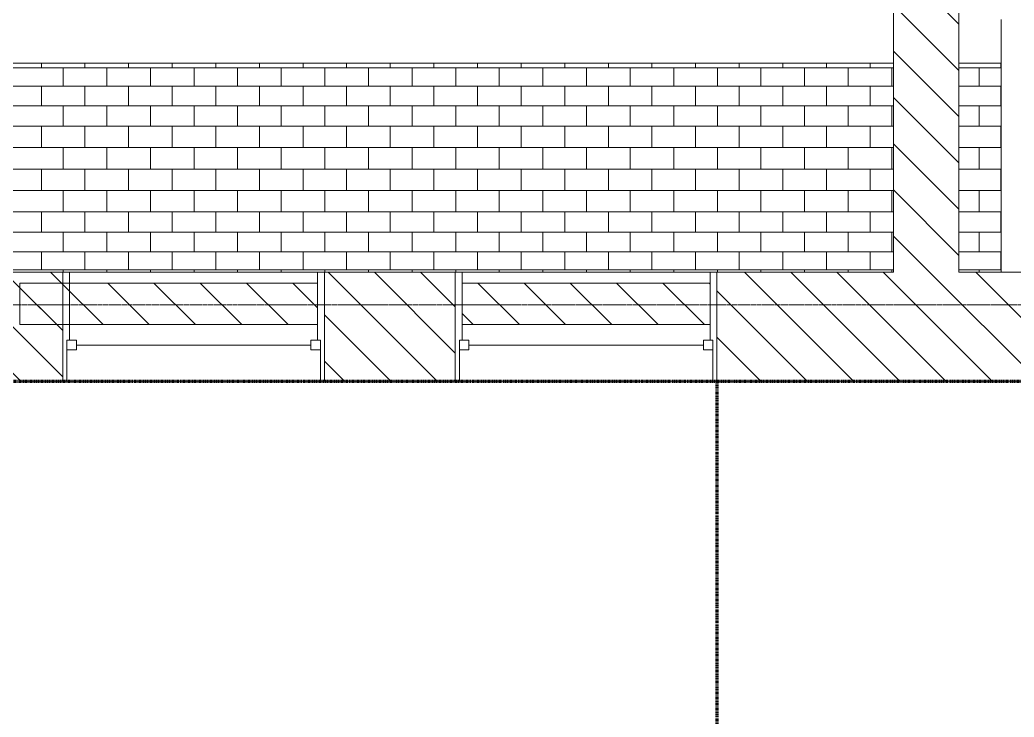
# Model space of a CAD drawing. Header units: inches. Extents: x -956 to 1409, y -1120 to 895.
# Drawn here: x 633.4 to 815.8, y -304.9 to -176.9 of the extents above; entities that cross this region are included whole.
import ezdxf

# ---------------------------------------------------------------- set-up
doc = ezdxf.new("R2010")
doc.units = ezdxf.units.IN
doc.header["$MEASUREMENT"] = 0
for name, pattern in [('Double Dash 3_8_', [1, 0.375, -0.125, 0.125, -0.125, 0.125, -0.125]), ('Grid Line', [0.875, 0.5, -0.125, 0.125, -0.125]), ('Grid Line 1_4_', [0.4375, 0.25, -0.0625, 0.0625, -0.0625])]:
    doc.linetypes.add(name, pattern=pattern)
for name, color, linetype, lineweight in [('A-CLNG', 13, 'Continuous', 13), ('A-CLNG-PATT', 13, 'Continuous', 13), ('A-DETL', 90, 'Continuous', 9), ('A-GLAZ', 151, 'Continuous', 13), ('A-WALL', 113, 'Continuous', 13), ('A-WALL-PATT', 111, 'Continuous', 13), ('S-GRID', 1, 'Continuous', 9)]:
    doc.layers.add(name, color=color, linetype=linetype, lineweight=lineweight)
pattern_1 = [(135, (0, 0), (-4.24264, -4.24264), [])]

# ---------------------------------------------------------------- blocks, each defined once
blk = doc.blocks.new('Double Hung - 48_ x 88_-2956991-7TH FLOOR TELECOM RCP')
at = {"layer": 'A-GLAZ', "color": 53, "lineweight": 20}
for p, q in [((-22.75, 10), (-24, 10)), ((-22.75, 10), (-22.75, -2.5)), ((22.75, 10), (24, 10)), ((22.75, -2.5), (22.75, 10)), ((-23.25, -2.5), (-21.5, -2.5)), ((-23.25, -4.25), (-23.25, -2.5)), ((-23.25, -2.5), (-22.75, -2.5)), ((-23.25, -2.5), (-23.25, -10)), ((-21.5, -4.25), (-21.5, -2.5)), ((-21.5, -3.375), (21.5, -3.375)), ((21.5, -4.25), (21.5, -2.5)), ((23.25, -2.5), (21.5, -2.5)), ((22.75, -2.5), (23.25, -2.5)), ((23.25, -4.25), (23.25, -2.5)), ((23.25, -2.5), (23.25, -10)), ((-23.25, -4.25), (-21.5, -4.25)), ((23.25, -4.25), (21.5, -4.25)), ((-24, -10), (-23.25, -10)), ((24, -10), (23.25, -10))]:
    blk.add_line(p, q, dxfattribs=at)
blk = doc.blocks.new('FP_29-7TH FLOOR TELECOM RCP')
at = {"layer": 'A-CLNG-PATT', "color": 253}
for p, q in [((618.05, -185.74), (793.65, -185.74)), ((637.34, -184.87), (637.34, -185.74)), ((641.34, -185.74), (641.34, -187.39)), ((645.34, -184.87), (645.34, -185.74)), ((649.34, -185.74), (649.34, -187.39)), ((653.34, -184.87), (653.34, -185.74)), ((657.34, -185.74), (657.34, -187.39)), ((661.34, -184.87), (661.34, -185.74)), ((665.34, -185.74), (665.34, -187.39)), ((669.34, -184.87), (669.34, -185.74)), ((673.34, -185.74), (673.34, -187.39)), ((677.34, -184.87), (677.34, -185.74)), ((681.34, -185.74), (681.34, -187.39)), ((685.34, -184.87), (685.34, -185.74)), ((689.34, -185.74), (689.34, -187.39)), ((693.34, -184.87), (693.34, -185.74)), ((697.34, -185.74), (697.34, -187.39)), ((701.34, -184.87), (701.34, -185.74)), ((705.34, -185.74), (705.34, -187.39)), ((709.34, -184.87), (709.34, -185.74)), ((713.34, -185.74), (713.34, -187.39)), ((717.34, -184.87), (717.34, -185.74)), ((721.34, -185.74), (721.34, -187.39)), ((725.34, -184.87), (725.34, -185.74)), ((729.34, -185.74), (729.34, -187.39)), ((733.34, -184.87), (733.34, -185.74)), ((737.34, -185.74), (737.34, -187.39)), ((741.34, -184.87), (741.34, -185.74)), ((745.34, -185.74), (745.34, -187.39)), ((749.34, -184.87), (749.34, -185.74)), ((753.34, -185.74), (753.34, -187.39)), ((757.34, -184.87), (757.34, -185.74)), ((761.34, -185.74), (761.34, -187.39)), ((765.34, -184.87), (765.34, -185.74)), ((769.34, -185.74), (769.34, -187.39)), ((773.34, -184.87), (773.34, -185.74)), ((777.34, -185.74), (777.34, -187.39)), ((781.34, -184.87), (781.34, -185.74)), ((785.34, -185.74), (785.34, -187.39)), ((789.34, -184.87), (789.34, -185.74)), ((793.34, -185.74), (793.34, -187.39)), ((805.65, -185.74), (813.4, -185.74)), ((809.34, -185.74), (809.34, -187.39)), ((813.34, -184.87), (813.34, -185.74)), ((641.34, -187.39), (641.34, -189.1)), ((649.34, -187.39), (649.34, -189.1)), ((657.34, -187.39), (657.34, -189.1)), ((665.34, -187.39), (665.34, -189.1)), ((673.34, -187.39), (673.34, -189.1)), ((681.34, -187.39), (681.34, -189.1)), ((689.34, -187.39), (689.34, -189.1)), ((697.34, -187.39), (697.34, -189.1)), ((705.34, -187.39), (705.34, -189.1)), ((713.34, -187.39), (713.34, -189.1)), ((721.34, -187.39), (721.34, -189.1)), ((729.34, -187.39), (729.34, -189.1)), ((737.34, -187.39), (737.34, -189.1)), ((745.34, -187.39), (745.34, -189.1)), ((753.34, -187.39), (753.34, -189.1)), ((761.34, -187.39), (761.34, -189.1)), ((769.34, -187.39), (769.34, -189.1)), ((777.34, -187.39), (777.34, -189.1)), ((785.34, -187.39), (785.34, -189.1)), ((793.34, -187.39), (793.34, -189.1)), ((809.34, -187.39), (809.34, -189.1)), ((618.05, -189.1), (793.65, -189.1)), ((637.34, -189.1), (637.34, -190.87)), ((645.34, -189.1), (645.34, -190.87)), ((653.34, -189.1), (653.34, -190.87)), ((661.34, -189.1), (661.34, -190.87)), ((669.34, -189.1), (669.34, -190.87)), ((677.34, -189.1), (677.34, -190.87)), ((685.34, -189.1), (685.34, -190.87)), ((693.34, -189.1), (693.34, -190.87)), ((701.34, -189.1), (701.34, -190.87)), ((709.34, -189.1), (709.34, -190.87)), ((717.34, -189.1), (717.34, -190.87)), ((725.34, -189.1), (725.34, -190.87)), ((733.34, -189.1), (733.34, -190.87)), ((741.34, -189.1), (741.34, -190.87)), ((749.34, -189.1), (749.34, -190.87)), ((757.34, -189.1), (757.34, -190.87)), ((765.34, -189.1), (765.34, -190.87)), ((773.34, -189.1), (773.34, -190.87)), ((781.34, -189.1), (781.34, -190.87)), ((789.34, -189.1), (789.34, -190.87)), ((805.65, -189.1), (813.4, -189.1)), ((813.34, -189.1), (813.34, -190.87)), ((637.34, -190.87), (637.34, -192.7)), ((645.34, -190.87), (645.34, -192.7)), ((653.34, -190.87), (653.34, -192.7)), ((661.34, -190.87), (661.34, -192.7)), ((669.34, -190.87), (669.34, -192.7)), ((677.34, -190.87), (677.34, -192.7)), ((685.34, -190.87), (685.34, -192.7)), ((693.34, -190.87), (693.34, -192.7)), ((701.34, -190.87), (701.34, -192.7)), ((709.34, -190.87), (709.34, -192.7)), ((717.34, -190.87), (717.34, -192.7)), ((725.34, -190.87), (725.34, -192.7)), ((733.34, -190.87), (733.34, -192.7)), ((741.34, -190.87), (741.34, -192.7)), ((749.34, -190.87), (749.34, -192.7)), ((757.34, -190.87), (757.34, -192.7)), ((765.34, -190.87), (765.34, -192.7)), ((773.34, -190.87), (773.34, -192.7)), ((781.34, -190.87), (781.34, -192.7)), ((789.34, -190.87), (789.34, -192.7)), ((813.34, -190.87), (813.34, -192.7)), ((618.05, -192.7), (793.65, -192.7)), ((641.34, -192.7), (641.34, -194.57)), ((649.34, -192.7), (649.34, -194.57)), ((657.34, -192.7), (657.34, -194.57)), ((665.34, -192.7), (665.34, -194.57)), ((673.34, -192.7), (673.34, -194.57)), ((681.34, -192.7), (681.34, -194.57)), ((689.34, -192.7), (689.34, -194.57)), ((697.34, -192.7), (697.34, -194.57)), ((705.34, -192.7), (705.34, -194.57)), ((713.34, -192.7), (713.34, -194.57)), ((721.34, -192.7), (721.34, -194.57)), ((729.34, -192.7), (729.34, -194.57)), ((737.34, -192.7), (737.34, -194.57)), ((745.34, -192.7), (745.34, -194.57)), ((753.34, -192.7), (753.34, -194.57)), ((761.34, -192.7), (761.34, -194.57)), ((769.34, -192.7), (769.34, -194.57)), ((777.34, -192.7), (777.34, -194.57)), ((785.34, -192.7), (785.34, -194.57)), ((793.34, -192.7), (793.34, -194.57)), ((805.65, -192.7), (813.4, -192.7)), ((809.34, -192.7), (809.34, -194.57)), ((641.34, -194.57), (641.34, -196.47)), ((649.34, -194.57), (649.34, -196.47)), ((657.34, -194.57), (657.34, -196.47)), ((665.34, -194.57), (665.34, -196.47)), ((673.34, -194.57), (673.34, -196.47)), ((681.34, -194.57), (681.34, -196.47)), ((689.34, -194.57), (689.34, -196.47)), ((697.34, -194.57), (697.34, -196.47)), ((705.34, -194.57), (705.34, -196.47)), ((713.34, -194.57), (713.34, -196.47)), ((721.34, -194.57), (721.34, -196.47)), ((729.34, -194.57), (729.34, -196.47)), ((737.34, -194.57), (737.34, -196.47)), ((745.34, -194.57), (745.34, -196.47)), ((753.34, -194.57), (753.34, -196.47)), ((761.34, -194.57), (761.34, -196.47)), ((769.34, -194.57), (769.34, -196.47)), ((777.34, -194.57), (777.34, -196.47)), ((785.34, -194.57), (785.34, -196.47)), ((793.34, -194.57), (793.34, -196.47)), ((809.34, -194.57), (809.34, -196.47)), ((618.05, -196.47), (793.65, -196.47)), ((637.34, -196.47), (637.34, -198.41)), ((645.34, -196.47), (645.34, -198.41)), ((653.34, -196.47), (653.34, -198.41)), ((661.34, -196.47), (661.34, -198.41)), ((669.34, -196.47), (669.34, -198.41)), ((677.34, -196.47), (677.34, -198.41)), ((685.34, -196.47), (685.34, -198.41)), ((693.34, -196.47), (693.34, -198.41)), ((701.34, -196.47), (701.34, -198.41)), ((709.34, -196.47), (709.34, -198.41)), ((717.34, -196.47), (717.34, -198.41)), ((725.34, -196.47), (725.34, -198.41)), ((733.34, -196.47), (733.34, -198.41)), ((741.34, -196.47), (741.34, -198.41)), ((749.34, -196.47), (749.34, -198.41)), ((757.34, -196.47), (757.34, -198.41)), ((765.34, -196.47), (765.34, -198.41)), ((773.34, -196.47), (773.34, -198.41)), ((781.34, -196.47), (781.34, -198.41)), ((789.34, -196.47), (789.34, -198.41)), ((805.65, -196.47), (813.4, -196.47)), ((813.34, -196.47), (813.34, -198.41)), ((637.34, -198.41), (637.34, -200.37)), ((645.34, -198.41), (645.34, -200.37)), ((653.34, -198.41), (653.34, -200.37)), ((661.34, -198.41), (661.34, -200.37)), ((669.34, -198.41), (669.34, -200.37)), ((677.34, -198.41), (677.34, -200.37)), ((685.34, -198.41), (685.34, -200.37)), ((693.34, -198.41), (693.34, -200.37)), ((701.34, -198.41), (701.34, -200.37)), ((709.34, -198.41), (709.34, -200.37)), ((717.34, -198.41), (717.34, -200.37)), ((725.34, -198.41), (725.34, -200.37)), ((733.34, -198.41), (733.34, -200.37)), ((741.34, -198.41), (741.34, -200.37)), ((749.34, -198.41), (749.34, -200.37)), ((757.34, -198.41), (757.34, -200.37)), ((765.34, -198.41), (765.34, -200.37)), ((773.34, -198.41), (773.34, -200.37)), ((781.34, -198.41), (781.34, -200.37)), ((789.34, -198.41), (789.34, -200.37)), ((813.34, -198.41), (813.34, -200.37)), ((618.05, -200.37), (793.65, -200.37)), ((641.34, -200.37), (641.34, -202.35)), ((649.34, -200.37), (649.34, -202.35)), ((657.34, -200.37), (657.34, -202.35)), ((665.34, -200.37), (665.34, -202.35)), ((673.34, -200.37), (673.34, -202.35)), ((681.34, -200.37), (681.34, -202.35)), ((689.34, -200.37), (689.34, -202.35)), ((697.34, -200.37), (697.34, -202.35)), ((705.34, -200.37), (705.34, -202.35)), ((713.34, -200.37), (713.34, -202.35)), ((721.34, -200.37), (721.34, -202.35)), ((729.34, -200.37), (729.34, -202.35)), ((737.34, -200.37), (737.34, -202.35)), ((745.34, -200.37), (745.34, -202.35)), ((753.34, -200.37), (753.34, -202.35)), ((761.34, -200.37), (761.34, -202.35)), ((769.34, -200.37), (769.34, -202.35)), ((777.34, -200.37), (777.34, -202.35)), ((785.34, -200.37), (785.34, -202.35)), ((793.34, -200.37), (793.34, -202.35)), ((805.65, -200.37), (813.4, -200.37)), ((809.34, -200.37), (809.34, -202.35)), ((641.34, -202.35), (641.34, -204.33)), ((649.34, -202.35), (649.34, -204.33)), ((657.34, -202.35), (657.34, -204.33)), ((665.34, -202.35), (665.34, -204.33)), ((673.34, -202.35), (673.34, -204.33)), ((681.34, -202.35), (681.34, -204.33)), ((689.34, -202.35), (689.34, -204.33)), ((697.34, -202.35), (697.34, -204.33)), ((705.34, -202.35), (705.34, -204.33)), ((713.34, -202.35), (713.34, -204.33)), ((721.34, -202.35), (721.34, -204.33)), ((729.34, -202.35), (729.34, -204.33)), ((737.34, -202.35), (737.34, -204.33)), ((745.34, -202.35), (745.34, -204.33)), ((753.34, -202.35), (753.34, -204.33)), ((761.34, -202.35), (761.34, -204.33)), ((769.34, -202.35), (769.34, -204.33)), ((777.34, -202.35), (777.34, -204.33)), ((785.34, -202.35), (785.34, -204.33)), ((793.34, -202.35), (793.34, -204.33)), ((809.34, -202.35), (809.34, -204.33)), ((618.05, -204.33), (793.65, -204.33)), ((637.34, -204.33), (637.34, -206.31)), ((645.34, -204.33), (645.34, -206.31)), ((653.34, -204.33), (653.34, -206.31)), ((661.34, -204.33), (661.34, -206.31)), ((669.34, -204.33), (669.34, -206.31)), ((677.34, -204.33), (677.34, -206.31)), ((685.34, -204.33), (685.34, -206.31)), ((693.34, -204.33), (693.34, -206.31)), ((701.34, -204.33), (701.34, -206.31)), ((709.34, -204.33), (709.34, -206.31)), ((717.34, -204.33), (717.34, -206.31)), ((725.34, -204.33), (725.34, -206.31)), ((733.34, -204.33), (733.34, -206.31)), ((741.34, -204.33), (741.34, -206.31)), ((749.34, -204.33), (749.34, -206.31)), ((757.34, -204.33), (757.34, -206.31)), ((765.34, -204.33), (765.34, -206.31)), ((773.34, -204.33), (773.34, -206.31)), ((781.34, -204.33), (781.34, -206.31)), ((789.34, -204.33), (789.34, -206.31)), ((805.65, -204.33), (813.4, -204.33)), ((813.34, -204.33), (813.34, -206.31)), ((637.34, -206.31), (637.34, -208.28)), ((645.34, -206.31), (645.34, -208.28)), ((653.34, -206.31), (653.34, -208.28)), ((661.34, -206.31), (661.34, -208.28)), ((669.34, -206.31), (669.34, -208.28)), ((677.34, -206.31), (677.34, -208.28)), ((685.34, -206.31), (685.34, -208.28)), ((693.34, -206.31), (693.34, -208.28)), ((701.34, -206.31), (701.34, -208.28)), ((709.34, -206.31), (709.34, -208.28)), ((717.34, -206.31), (717.34, -208.28)), ((725.34, -206.31), (725.34, -208.28)), ((733.34, -206.31), (733.34, -208.28)), ((741.34, -206.31), (741.34, -208.28)), ((749.34, -206.31), (749.34, -208.28)), ((757.34, -206.31), (757.34, -208.28)), ((765.34, -206.31), (765.34, -208.28)), ((773.34, -206.31), (773.34, -208.28)), ((781.34, -206.31), (781.34, -208.28)), ((789.34, -206.31), (789.34, -208.28)), ((813.34, -206.31), (813.34, -208.28)), ((627.9, -208.28), (793.65, -208.28)), ((641.34, -208.28), (641.34, -210.23)), ((649.34, -208.28), (649.34, -210.23)), ((657.34, -208.28), (657.34, -210.23)), ((665.34, -208.28), (665.34, -210.23)), ((673.34, -208.28), (673.34, -210.23)), ((681.34, -208.28), (681.34, -210.23)), ((689.34, -208.28), (689.34, -210.23)), ((697.34, -208.28), (697.34, -210.23)), ((705.34, -208.28), (705.34, -210.23)), ((713.34, -208.28), (713.34, -210.23)), ((721.34, -208.28), (721.34, -210.23)), ((729.34, -208.28), (729.34, -210.23)), ((737.34, -208.28), (737.34, -210.23)), ((745.34, -208.28), (745.34, -210.23)), ((753.34, -208.28), (753.34, -210.23)), ((761.34, -208.28), (761.34, -210.23)), ((769.34, -208.28), (769.34, -210.23)), ((777.34, -208.28), (777.34, -210.23)), ((785.34, -208.28), (785.34, -210.23)), ((793.34, -208.28), (793.34, -210.23)), ((805.65, -208.28), (813.4, -208.28)), ((809.34, -208.28), (809.34, -210.23)), ((641.34, -210.23), (641.34, -212.16)), ((649.34, -210.23), (649.34, -212.16)), ((657.34, -210.23), (657.34, -212.16)), ((665.34, -210.23), (665.34, -212.16)), ((673.34, -210.23), (673.34, -212.16)), ((681.34, -210.23), (681.34, -212.16)), ((689.34, -210.23), (689.34, -212.16)), ((697.34, -210.23), (697.34, -212.16)), ((705.34, -210.23), (705.34, -212.16)), ((713.34, -210.23), (713.34, -212.16)), ((721.34, -210.23), (721.34, -212.16)), ((729.34, -210.23), (729.34, -212.16)), ((737.34, -210.23), (737.34, -212.16)), ((745.34, -210.23), (745.34, -212.16)), ((753.34, -210.23), (753.34, -212.16)), ((761.34, -210.23), (761.34, -212.16)), ((769.34, -210.23), (769.34, -212.16)), ((777.34, -210.23), (777.34, -212.16)), ((785.34, -210.23), (785.34, -212.16)), ((793.34, -210.23), (793.34, -212.16)), ((809.34, -210.23), (809.34, -212.16)), ((627.9, -212.16), (793.65, -212.16)), ((637.34, -212.16), (637.34, -214.06)), ((645.34, -212.16), (645.34, -214.06)), ((653.34, -212.16), (653.34, -214.06)), ((661.34, -212.16), (661.34, -214.06)), ((669.34, -212.16), (669.34, -214.06)), ((677.34, -212.16), (677.34, -214.06)), ((685.34, -212.16), (685.34, -214.06)), ((693.34, -212.16), (693.34, -214.06)), ((701.34, -212.16), (701.34, -214.06)), ((709.34, -212.16), (709.34, -214.06)), ((717.34, -212.16), (717.34, -214.06)), ((725.34, -212.16), (725.34, -214.06)), ((733.34, -212.16), (733.34, -214.06)), ((741.34, -212.16), (741.34, -214.06)), ((749.34, -212.16), (749.34, -214.06)), ((757.34, -212.16), (757.34, -214.06)), ((765.34, -212.16), (765.34, -214.06)), ((773.34, -212.16), (773.34, -214.06)), ((781.34, -212.16), (781.34, -214.06)), ((789.34, -212.16), (789.34, -214.06)), ((805.65, -212.16), (813.4, -212.16)), ((813.34, -212.16), (813.34, -214.06)), ((637.34, -214.06), (637.34, -215.92)), ((645.34, -214.06), (645.34, -215.92)), ((653.34, -214.06), (653.34, -215.92)), ((661.34, -214.06), (661.34, -215.92)), ((669.34, -214.06), (669.34, -215.92)), ((677.34, -214.06), (677.34, -215.92)), ((685.34, -214.06), (685.34, -215.92)), ((693.34, -214.06), (693.34, -215.92)), ((701.34, -214.06), (701.34, -215.92)), ((709.34, -214.06), (709.34, -215.92)), ((717.34, -214.06), (717.34, -215.92)), ((725.34, -214.06), (725.34, -215.92)), ((733.34, -214.06), (733.34, -215.92)), ((741.34, -214.06), (741.34, -215.92)), ((749.34, -214.06), (749.34, -215.92)), ((757.34, -214.06), (757.34, -215.92)), ((765.34, -214.06), (765.34, -215.92)), ((773.34, -214.06), (773.34, -215.92)), ((781.34, -214.06), (781.34, -215.92)), ((789.34, -214.06), (789.34, -215.92)), ((813.34, -214.06), (813.34, -215.92)), ((627.9, -215.92), (793.65, -215.92)), ((641.34, -215.92), (641.34, -217.73)), ((649.34, -215.92), (649.34, -217.73)), ((657.34, -215.92), (657.34, -217.73)), ((665.34, -215.92), (665.34, -217.73)), ((673.34, -215.92), (673.34, -217.73)), ((681.34, -215.92), (681.34, -217.73)), ((689.34, -215.92), (689.34, -217.73)), ((697.34, -215.92), (697.34, -217.73)), ((705.34, -215.92), (705.34, -217.73)), ((713.34, -215.92), (713.34, -217.73)), ((721.34, -215.92), (721.34, -217.73)), ((729.34, -215.92), (729.34, -217.73)), ((737.34, -215.92), (737.34, -217.73)), ((745.34, -215.92), (745.34, -217.73)), ((753.34, -215.92), (753.34, -217.73)), ((761.34, -215.92), (761.34, -217.73)), ((769.34, -215.92), (769.34, -217.73)), ((777.34, -215.92), (777.34, -217.73)), ((785.34, -215.92), (785.34, -217.73)), ((793.34, -215.92), (793.34, -217.73)), ((805.65, -215.92), (813.4, -215.92)), ((809.34, -215.92), (809.34, -217.73)), ((641.34, -217.73), (641.34, -219.49)), ((649.34, -217.73), (649.34, -219.49)), ((657.34, -217.73), (657.34, -219.49)), ((665.34, -217.73), (665.34, -219.49)), ((673.34, -217.73), (673.34, -219.49)), ((681.34, -217.73), (681.34, -219.49)), ((689.34, -217.73), (689.34, -219.49)), ((697.34, -217.73), (697.34, -219.49)), ((705.34, -217.73), (705.34, -219.49)), ((713.34, -217.73), (713.34, -219.49)), ((721.34, -217.73), (721.34, -219.49)), ((729.34, -217.73), (729.34, -219.49)), ((737.34, -217.73), (737.34, -219.49)), ((745.34, -217.73), (745.34, -219.49)), ((753.34, -217.73), (753.34, -219.49)), ((761.34, -217.73), (761.34, -219.49)), ((769.34, -217.73), (769.34, -219.49)), ((777.34, -217.73), (777.34, -219.49)), ((785.34, -217.73), (785.34, -219.49)), ((793.34, -217.73), (793.34, -219.49)), ((809.34, -217.73), (809.34, -219.49)), ((627.9, -219.49), (793.65, -219.49)), ((637.34, -219.49), (637.34, -221.18)), ((645.34, -219.49), (645.34, -221.18)), ((653.34, -219.49), (653.34, -221.18)), ((661.34, -219.49), (661.34, -221.18)), ((669.34, -219.49), (669.34, -221.18)), ((677.34, -219.49), (677.34, -221.18)), ((685.34, -219.49), (685.34, -221.18)), ((693.34, -219.49), (693.34, -221.18)), ((701.34, -219.49), (701.34, -221.18)), ((709.34, -219.49), (709.34, -221.18)), ((717.34, -219.49), (717.34, -221.18)), ((725.34, -219.49), (725.34, -221.18)), ((733.34, -219.49), (733.34, -221.18)), ((741.34, -219.49), (741.34, -221.18)), ((749.34, -219.49), (749.34, -221.18)), ((757.34, -219.49), (757.34, -221.18)), ((765.34, -219.49), (765.34, -221.18)), ((773.34, -219.49), (773.34, -221.18)), ((781.34, -219.49), (781.34, -221.18)), ((789.34, -219.49), (789.34, -221.18)), ((805.65, -219.49), (813.4, -219.49)), ((813.34, -219.49), (813.34, -221.18)), ((637.34, -221.18), (637.34, -222.81)), ((645.34, -221.18), (645.34, -222.81)), ((653.34, -221.18), (653.34, -222.81)), ((661.34, -221.18), (661.34, -222.81)), ((669.34, -221.18), (669.34, -222.81)), ((677.34, -221.18), (677.34, -222.81)), ((685.34, -221.18), (685.34, -222.81)), ((693.34, -221.18), (693.34, -222.81)), ((701.34, -221.18), (701.34, -222.81)), ((709.34, -221.18), (709.34, -222.81)), ((717.34, -221.18), (717.34, -222.81)), ((725.34, -221.18), (725.34, -222.81)), ((733.34, -221.18), (733.34, -222.81)), ((741.34, -221.18), (741.34, -222.81)), ((749.34, -221.18), (749.34, -222.81)), ((757.34, -221.18), (757.34, -222.81)), ((765.34, -221.18), (765.34, -222.81)), ((773.34, -221.18), (773.34, -222.81)), ((781.34, -221.18), (781.34, -222.81)), ((789.34, -221.18), (789.34, -222.81)), ((813.34, -221.18), (813.34, -222.81)), ((627.9, -222.81), (793.65, -222.81)), ((641.34, -222.81), (641.34, -223.24)), ((649.34, -222.81), (649.34, -223.24)), ((657.34, -222.81), (657.34, -223.24)), ((665.34, -222.81), (665.34, -223.24)), ((673.34, -222.81), (673.34, -223.24)), ((681.34, -222.81), (681.34, -223.24)), ((689.34, -222.81), (689.34, -223.24)), ((697.34, -222.81), (697.34, -223.24)), ((705.34, -222.81), (705.34, -223.24)), ((713.34, -222.81), (713.34, -223.24)), ((721.34, -222.81), (721.34, -223.24)), ((729.34, -222.81), (729.34, -223.24)), ((737.34, -222.81), (737.34, -223.24)), ((745.34, -222.81), (745.34, -223.24)), ((753.34, -222.81), (753.34, -223.24)), ((761.34, -222.81), (761.34, -223.24)), ((769.34, -222.81), (769.34, -223.24)), ((777.34, -222.81), (777.34, -223.24)), ((785.34, -222.81), (785.34, -223.24)), ((793.34, -222.81), (793.34, -223.24)), ((805.65, -222.81), (813.4, -222.81)), ((809.34, -222.81), (809.34, -223.24))]:
    blk.add_line(p, q, dxfattribs=at)
blk = doc.blocks.new('7th Floor Vault4 - 7th Floor Vault-3167701-7TH FLOOR TELECOM RCP')
at = {"layer": 'A-CLNG', "color": 9, "lineweight": 9}
for p, q in [((813.4, -184.87), (813.4, -176.87)), ((793.65, -184.87), (618.05, -184.87)), ((813.4, -184.87), (805.65, -184.87)), ((813.4, -223.25), (813.4, -184.86))]:
    blk.add_line(p, q, dxfattribs=at)
blk.add_blockref('FP_29-7TH FLOOR TELECOM RCP', (0, 0), dxfattribs=at)
blk = doc.blocks.new('18433_1 - AEO NY - CENTRAL_rvt-1-7TH FLOOR TELECOM RCP')
at = {"layer": 'A-WALL-PATT', "lineweight": 9}
h = blk.add_hatch(dxfattribs=at)
h.set_pattern_fill('FP_1', color=9, style=0, pattern_type=2)
h.set_pattern_definition(pattern_1)
h.paths.add_polyline_path([(805.65, -176.99), (805.65, -149.45), (793.65, -149.45), (793.65, -176.99), (795.84, -176.99)], flags=0)
h = blk.add_hatch(dxfattribs=at)
h.set_pattern_fill('FP_1', color=9, style=0, pattern_type=2)
h.set_pattern_definition(pattern_1)
h.paths.add_polyline_path([(805.65, -223.24), (805.65, -176.99), (793.65, -176.99), (793.65, -223.24), (795.84, -223.24)], flags=0)
h = blk.add_hatch(dxfattribs=at)
h.set_pattern_fill('FP_1', color=9, style=0, pattern_type=2)
h.set_pattern_definition(pattern_1)
h.paths.add_polyline_path([(627.18, -243.24), (633.4, -243.24), (633.4, -223.24), (585.27, -223.24), (585.27, -243.24), (612.91, -243.24)], flags=0)
h.paths.add_polyline_path([(513.27, -243.24), (537.27, -243.24), (537.27, -223.24), (513.27, -223.24)], flags=0)
h.paths.add_polyline_path([(465.27, -243.24), (465.27, -223.24), (441.27, -223.24), (441.27, -243.24)], flags=0)
h.paths.add_polyline_path([(389.33, -243.24), (393.27, -243.24), (393.27, -223.24), (333.27, -223.24), (333.27, -243.24), (348.68, -243.24)], flags=0)
h.paths.add_polyline_path([(285.27, -243.24), (285.27, -223.24), (261.27, -223.24), (261.27, -243.24), (267.38, -243.24)], flags=0)
h.paths.add_polyline_path([(213.27, -243.24), (213.27, -223.24), (189.27, -223.24), (189.27, -243.24)], flags=0)
h.paths.add_polyline_path([(125.27, -243.24), (141.27, -243.24), (141.27, -223.24), (125.27, -223.24)], flags=0)
h = blk.add_hatch(dxfattribs=at)
h.set_pattern_fill('FP_1', color=9, style=0, pattern_type=2)
h.set_pattern_definition(pattern_1)
h.paths.add_polyline_path([(903.4, -243.24), (903.4, -223.24), (761.27, -223.24), (761.27, -243.24), (877.14, -243.24)], flags=0)
h.paths.add_polyline_path([(713.27, -243.24), (713.27, -223.24), (689.27, -223.24), (689.27, -243.24)], flags=0)
h.paths.add_polyline_path([(633.4, -243.24), (641.27, -243.24), (641.27, -223.24), (633.4, -223.24)], flags=0)
h = blk.add_hatch(dxfattribs=at)
h.set_pattern_fill('FP_1', color=9, style=0, pattern_type=2)
h.set_pattern_definition(pattern_1)
h.paths.add_polyline_path([(688.02, -232.87), (688.02, -225.24), (633.4, -225.24), (633.4, -232.87)], flags=0)
h = blk.add_hatch(dxfattribs=at)
h.set_pattern_fill('FP_1', color=9, style=0, pattern_type=2)
h.set_pattern_definition(pattern_1)
h.paths.add_polyline_path([(714.52, -232.87), (760.02, -232.87), (760.02, -225.24), (714.52, -225.24)], flags=0)
at = {"layer": 'A-WALL', "color": 53, "lineweight": 20}
for p, q in [((793.65, -176.99), (793.65, -149.45)), ((805.65, -155.99), (805.65, -176.99)), ((793.65, -223.24), (793.65, -176.99)), ((805.65, -176.99), (805.65, -223.24)), ((627.9, -223.24), (633.4, -223.24)), ((633.4, -223.24), (641.27, -223.24)), ((641.27, -223.24), (641.27, -243.24)), ((689.27, -243.24), (689.27, -223.24)), ((689.27, -223.24), (713.27, -223.24)), ((713.27, -223.24), (713.27, -243.24)), ((761.27, -243.24), (761.27, -223.24)), ((761.27, -223.24), (793.65, -223.24)), ((805.65, -223.24), (903.4, -223.24)), ((633.4, -225.24), (688.02, -225.24)), ((688.02, -225.24), (688.02, -232.87)), ((714.52, -232.87), (714.52, -225.24)), ((714.52, -225.24), (760.02, -225.24)), ((760.02, -225.24), (760.02, -232.87)), ((688.02, -232.87), (633.4, -232.87)), ((760.02, -232.87), (714.52, -232.87)), ((641.27, -243.24), (633.4, -243.24)), ((713.27, -243.24), (689.27, -243.24)), ((903.4, -243.24), (761.27, -243.24))]:
    blk.add_line(p, q, dxfattribs=at)
at = {"layer": 'A-WALL', "color": 9, "lineweight": 9}
for p, q in [((689.27, -223.24), (641.27, -223.24)), ((761.27, -223.24), (713.27, -223.24)), ((641.27, -243.24), (689.27, -243.24)), ((713.27, -243.24), (761.27, -243.24))]:
    blk.add_line(p, q, dxfattribs=at)
at = {"layer": 'A-WALL', "color": 253}
for p, q in [((633.4, -225.24), (633.4, -232.87)), ((633.4, -232.87), (633.4, -225.24))]:
    blk.add_line(p, q, dxfattribs=at)
at = {"layer": 'S-GRID', "linetype": 'Grid Line 1_4_'}
blk.add_line((965.79, -229.24), (-931.82, -229.24), dxfattribs=at)
at = {"color": 9, "lineweight": 9}
for name, p in [('7th Floor Vault4 - 7th Floor Vault-3167701-7TH FLOOR TELECOM RCP', (0, 0)), ('Double Hung - 48_ x 88_-2956991-7TH FLOOR TELECOM RCP', (665.27, -233.24)), ('Double Hung - 48_ x 88_-2956991-7TH FLOOR TELECOM RCP', (737.27, -233.24))]:
    blk.add_blockref(name, p, dxfattribs=at)
blk = doc.blocks.new('5649_structural model_2019_rvt-1-7TH FLOOR TELECOM RCP')
at = {"layer": 'S-GRID', "linetype": 'Grid Line', "lineweight": 13}
blk.add_line((869.79, -229.24), (-835.82, -229.24), dxfattribs=at)

msp = doc.modelspace()

# ---------------------------------------------------------------- linework, layer by layer
at = {"layer": 'A-DETL', "linetype": 'Double Dash 3_8_', "lineweight": 140}
for p, q in [((125.27, -243.24), (934.11, -243.24)), ((761.27, -243.24), (761.27, -429.24))]:
    msp.add_line(p, q, dxfattribs=at)

# ---------------------------------------------------------------- block references
at = {"lineweight": 5}
for name in ['18433_1 - AEO NY - CENTRAL_rvt-1-7TH FLOOR TELECOM RCP', '5649_structural model_2019_rvt-1-7TH FLOOR TELECOM RCP']:
    msp.add_blockref(name, (0, 0), dxfattribs=at)

doc.saveas('drawing.dxf')
